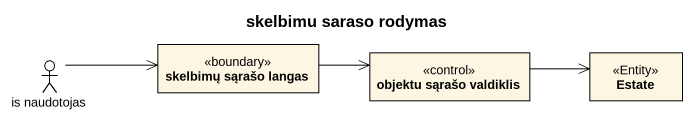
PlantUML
@startuml
title skelbimu saraso rodymas
allowmixing
hide circle
hide empty members
actor "is naudotojas" as is_naudotojas
class "skelbimų sąrašo langas" as skelbimų_sąrašo_langas <<boundary>>
class "objektu sąrašo valdiklis" as objektu_sąrašo_valdiklis <<control>>
class Estate <<Entity>>
is_naudotojas -right-> skelbimų_sąrašo_langas
skelbimų_sąrašo_langas -right-> objektu_sąrašo_valdiklis
objektu_sąrašo_valdiklis -right-> Estate
@enduml
